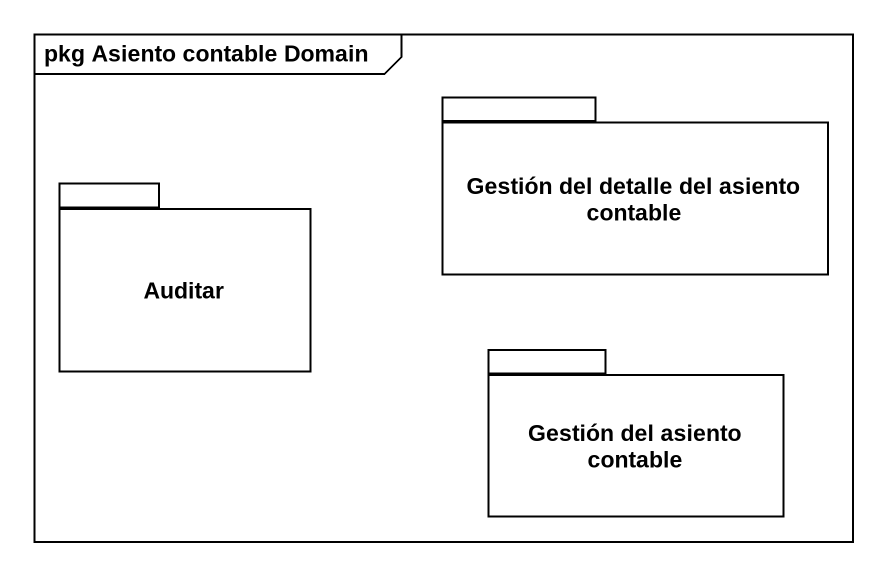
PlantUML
@startuml
mainframe pkg Asiento contable Domain
package "Gestión del detalle del asiento contable" as Gestión_del_detalle_del {
}
package Auditar {
}
package "Gestión del asiento contable" as Gestión_del_asiento_contable {
}
@enduml
